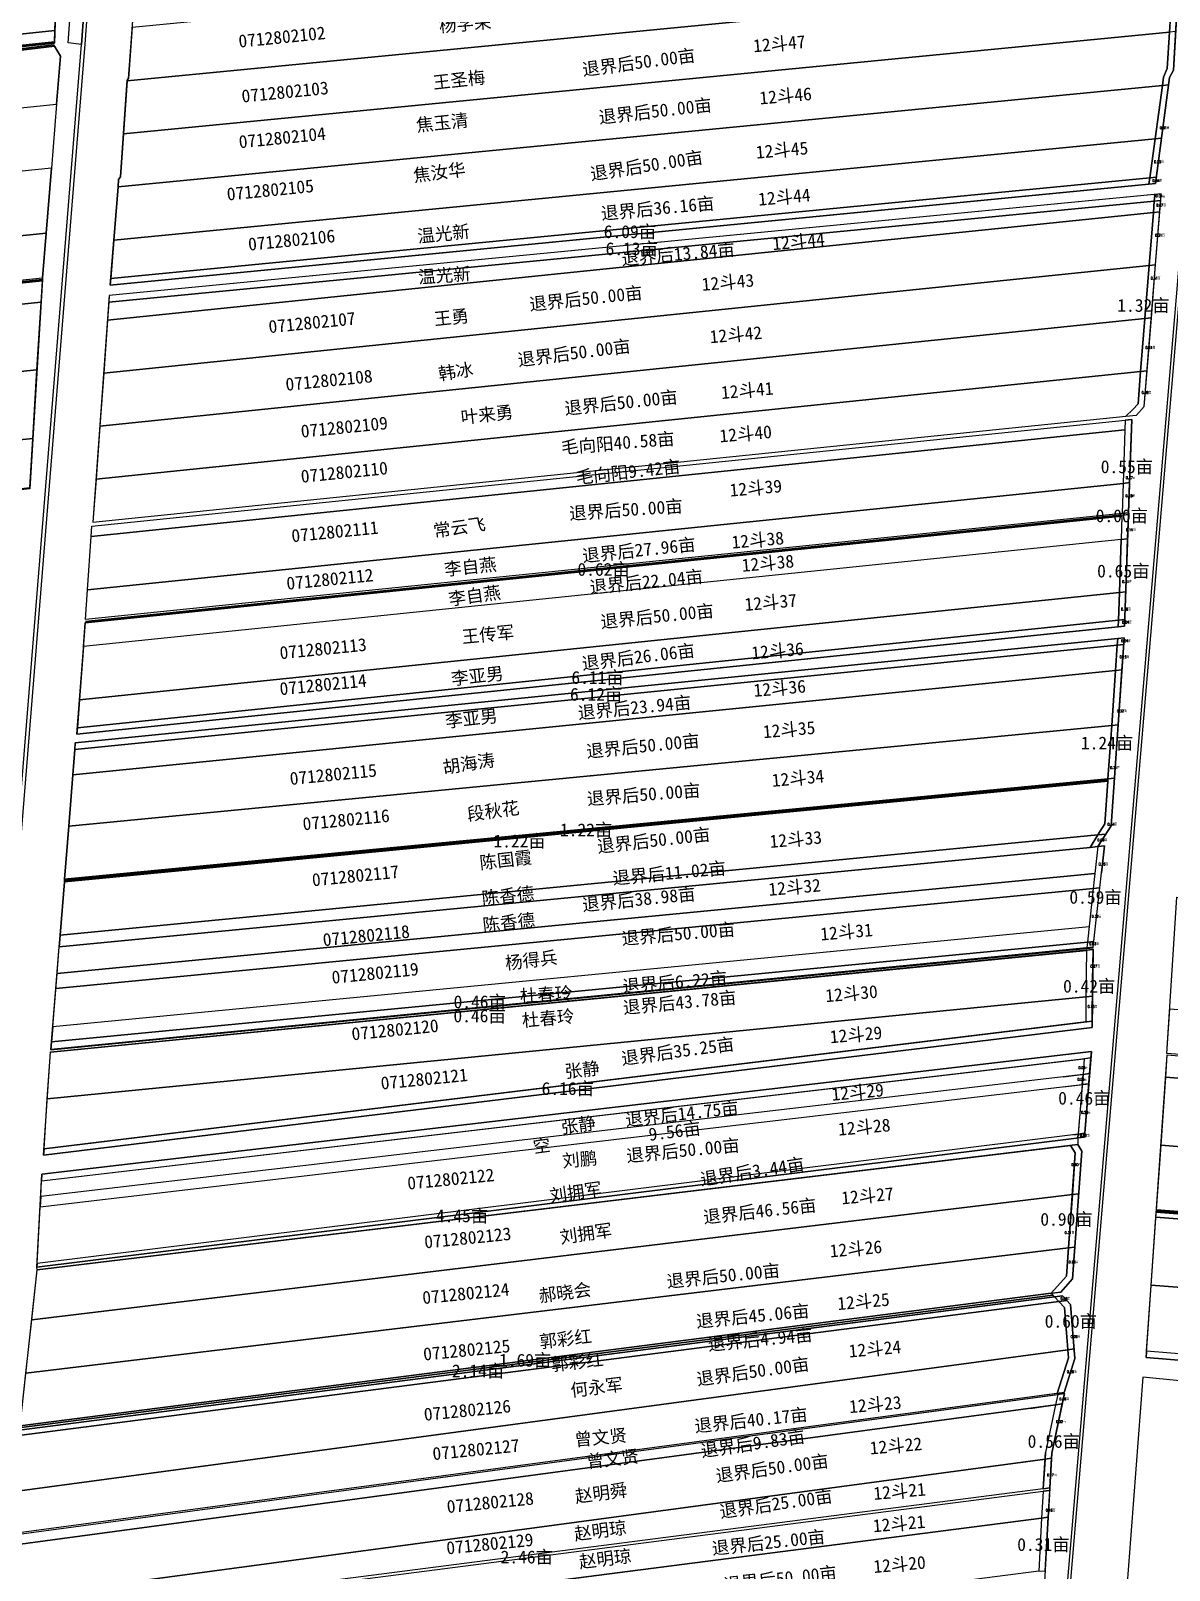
# Model space of a CAD drawing. Extents: x 545706 to 551028, y 4990560 to 4997178.
# Drawn here: x 547918 to 548804, y 4993747 to 4994945 of the extents above; entities that cross this region are included whole.
import ezdxf
from ezdxf.enums import TextEntityAlignment as Align

# ---------------------------------------------------------------- set-up
doc = ezdxf.new("R2010")
doc.units = 0
doc.header["$LTSCALE"] = 10
for name, color, linetype in [('2021新职工', 7, 'CONTINUOUS'), ('2022', 1, 'CONTINUOUS'), ('ZBTZ', 3, 'CONTINUOUS'), ('ZJ', 7, 'CONTINUOUS'), ('出水桩', 2, 'CONTINUOUS'), ('地块名称', 7, 'CONTINUOUS'), ('地物扣减', 7, 'CONTINUOUS'), ('地籍号', 7, 'CONTINUOUS'), ('权利人', 1, 'CONTINUOUS'), ('泵房', 7, 'CONTINUOUS'), ('测地框', 7, 'CONTINUOUS'), ('渠', 4, 'CONTINUOUS'), ('经营地', 5, 'CONTINUOUS'), ('经营地面积', 5, 'CONTINUOUS'), ('身份地框', 7, 'CONTINUOUS'), ('身份地面积', 7, 'CONTINUOUS')]:
    doc.layers.add(name, color=color, linetype=linetype)
doc.styles.add('HZ', font='rs.shx', dxfattribs={"width": 0.8, "bigfont": 'hztxt.shx'})
doc.styles.add('宋体', font='')
doc.styles.get('宋体').set_extended_font_data('SimSun')

msp = doc.modelspace()

# ---------------------------------------------------------------- linework, layer by layer
at = {"layer": '2021新职工', "color": 1, "linetype": 'Continuous', "flags": 128}
for points in [[(548788.1, 4994762.4), (547974.4, 4994678.6), (547971.4, 4994637.3), (548784.8, 4994721.1)], [(548755.8, 4994360.9), (547943.7, 4994282.6), (547940.4, 4994241.2), (548748.2, 4994319.1), (548753.5, 4994327.7)]]:
    msp.add_lwpolyline(points, close=True, dxfattribs=at)
at = {"layer": '2021新职工', "color": 1, "linetype": 'Continuous', "elevation": 280.1, "flags": 128}
msp.add_lwpolyline([(547913.8, 4993900), (547918.4, 4993941.6), (548728.3, 4994039.2), (548725.3, 4993997.7)], close=True, dxfattribs=at)
at = {"layer": '2022', "color": 4, "linetype": 'Continuous', "flags": 128}
msp.add_lwpolyline([(547919.1, 4994627.7), (547922.4, 4994681.3), (547290.8, 4994617.2), (547301, 4994564.9)], close=True, dxfattribs=at)
at = {"layer": 'ZBTZ', "linetype": 'Continuous', "flags": 128}
for points in [[(548743.6, 4994169.1), (547927.6, 4994069.7), (547927.9, 4994074.8), (548743.7, 4994174.2), (548743.6, 4994169.1)], [(547925.9, 4994049.8), (548742.7, 4994145.5), (548743.1, 4994150.6), (547926.2, 4994054.9), (547925.9, 4994049.8)]]:
    msp.add_lwpolyline(points, dxfattribs=at)
at = {"layer": '出水桩', "color": 2, "linetype": 'Continuous', "flags": 128}
for points in [[(547936, 4994935.5), (547936, 4994936.5), (547240.6, 4994863.2), (547240.8, 4994862.2)], [(547936, 4994933.3), (547935.4, 4994934.2), (547243.3, 4994851.2), (547243.5, 4994850.2)], [(547272.4, 4994685.7), (547277.5, 4994686.2), (547926.8, 4994752.7), (547926.7, 4994751.4), (547272.4, 4994685)], [(547926.6, 4994750.4), (547926.7, 4994751.4), (547272.4, 4994685), (547272.5, 4994684), (547277.5, 4994684.6)], [(548766.9, 4994567.9), (547960.1, 4994484.6), (547960, 4994484.2), (548766.9, 4994567.3)], [(548755.9, 4994361.9), (547943.8, 4994283.6), (547943.7, 4994282.6), (548755.8, 4994360.9)], [(548756, 4994362.9), (547943.8, 4994284.6), (547943.8, 4994283.6), (548755.9, 4994361.9)], [(547922.4, 4993982.6), (548732.6, 4994083.3), (548732.5, 4994078), (547922.6, 4993980.5)], [(548710.8, 4993810.7), (548705.7, 4993810.1), (547896.8, 4993705.8), (547896.6, 4993703.7), (548705.6, 4993808.1), (548710.7, 4993808.7)]]:
    msp.add_lwpolyline(points, close=True, dxfattribs=at)
msp.add_lwpolyline([(547960.2, 4994485.5), (548767, 4994568.6)], dxfattribs=at)
for points, elevation in [([(548744.4, 4994230.2), (548744.4, 4994229.7), (547932.8, 4994150.1), (547932.8, 4994150.3)], 280.2), ([(548744.5, 4994231.1), (548744.6, 4994231.7), (547933.2, 4994152.1), (547933.2, 4994151.9)], 280.2), ([(549421.3, 4993977.7), (549421.7, 4993976.6), (548793.6, 4994025.3), (548793.7, 4994026.3)], 280.5), ([(549421.3, 4993977.7), (548793.7, 4994026.3), (548793.8, 4994027.3), (549423, 4993978.5), (549422.9, 4993978.3), (549421.3, 4993977.7)], 280.5), ([(548713.1, 4993960.9), (548713.1, 4993960.9), (547908.2, 4993857.6), (547909.4, 4993859), (548711.9, 4993962.3)], 280.1), ([(548713.1, 4993960.9), (548714.3, 4993959.5), (547908.5, 4993855.6), (547908.2, 4993857.6)], 280.1)]:
    msp.add_lwpolyline(points, close=True, dxfattribs=dict(at, elevation=elevation))
at = {"layer": '地物扣减', "color": 3, "linetype": 'Continuous', "flags": 128}
for points in [[(548804, 4994908.7), (548807.1, 4994914.6), (548815.6, 4995067), (548816.1, 4995068), (548824, 4995148), (548818.8, 4995147.5), (548811.2, 4995069.5), (548810.7, 4995068.4), (548808.5, 4995026.5), (548806.4, 4994985.3), (548802.2, 4994915.8), (548799.3, 4994909), (548787.9, 4994825.7), (548793, 4994826.2)], [(548808.8, 4994944.6), (548803.9, 4994944.1), (548802.2, 4994915.8), (548799.3, 4994909), (548798.4, 4994902.6), (548803.3, 4994903.1), (548804, 4994908.7), (548807.1, 4994914.6)], [(548803.3, 4994903.1), (548798.4, 4994902.6), (548792.7, 4994861), (548797.7, 4994861.5)], [(548797.7, 4994861.5), (548792.7, 4994861), (548788.6, 4994830.8), (548793.7, 4994831.3)], [(548788.6, 4994830.8), (547979.8, 4994752.2), (547979.4, 4994747.1), (548787.9, 4994825.7)], [(548793.7, 4994831.3), (548788.6, 4994830.8), (548787.9, 4994825.7), (548793, 4994826.2)], [(548792.4, 4994817), (548792.1, 4994817.6), (547978.7, 4994739), (547978.4, 4994733.9), (548792.1, 4994812.5)], [(548797.5, 4994818.1), (548792.1, 4994817.6), (548792.4, 4994817), (548792.1, 4994812.5), (548791.4, 4994803.7), (548788.1, 4994762.4), (548784.8, 4994721.1), (548781.4, 4994679.8), (548779.4, 4994654.7), (548775.4, 4994650.2), (548769.9, 4994645.1), (548778.1, 4994645.9), (548784.3, 4994652.6)], [(548797.1, 4994813), (548792.1, 4994812.5), (548791.4, 4994803.7), (548796.4, 4994804.3)], [(548797.5, 4994818.1), (548792.1, 4994817.6), (548792.4, 4994817), (548792.1, 4994812.5), (548797.1, 4994813)], [(548796.4, 4994804.3), (548791.4, 4994803.7), (548788.1, 4994762.4), (548793.1, 4994763)], [(548793.1, 4994763), (548788.1, 4994762.4), (548784.8, 4994721.1), (548789.8, 4994721.6)], [(548789.8, 4994721.6), (548784.8, 4994721.1), (548781.4, 4994679.8), (548786.5, 4994680.3)], [(548786.5, 4994680.3), (548781.4, 4994679.8), (548779.4, 4994654.7), (548775.4, 4994650.2), (548769.9, 4994645.1), (548778.1, 4994645.9), (548784.3, 4994652.6)], [(548774.5, 4994642.5), (548769.5, 4994642), (548769.2, 4994634.4), (548767.8, 4994592.8), (548767, 4994569.6), (548767, 4994569.4), (548772, 4994569.9)], [(548774.5, 4994642.5), (548769.5, 4994642), (548769.2, 4994634.4), (548767.8, 4994592.8), (548772.8, 4994593.4)], [(548772.8, 4994593.4), (548767.8, 4994592.8), (548767, 4994569.6), (548767, 4994569.4), (548772, 4994569.9)], [(548772, 4994568.5), (548766.9, 4994567.9), (548766.9, 4994567.6), (548766.3, 4994549.2), (548764.9, 4994507.8), (548764.1, 4994486.2), (548763.9, 4994481.2), (548769, 4994481.7)], [(548772, 4994568.5), (548766.9, 4994567.9), (548766.9, 4994567.3), (548766.3, 4994549.2), (548771.3, 4994549.7)], [(548771.3, 4994549.7), (548766.3, 4994549.2), (548764.9, 4994507.8), (548769.9, 4994508.3)], [(548769.9, 4994508.3), (548764.9, 4994507.8), (548764.1, 4994486.2), (548769.1, 4994486.8)], [(548769.1, 4994486.8), (548764.1, 4994486.2), (548763.9, 4994481.2), (548769, 4994481.7)], [(548764.1, 4994486.2), (547953.9, 4994402.6), (547953.5, 4994397.5), (548763.9, 4994481.2)], [(548763.6, 4994472), (547952.2, 4994390.8), (547951.8, 4994385.7), (548763.2, 4994466.9)], [(548768.6, 4994472.5), (548763.6, 4994472), (548763.2, 4994466.9), (548761.9, 4994447.1), (548758.9, 4994404.3), (548756, 4994362.9), (548755.9, 4994361.9), (548755.8, 4994360.9), (548753.5, 4994327.7), (548748.2, 4994319.1), (548742.1, 4994309.4), (548748.2, 4994310), (548758.4, 4994326.1)], [(548768.3, 4994467.4), (548763.2, 4994466.9), (548761.9, 4994447.1), (548766.9, 4994447.6)], [(548768.6, 4994472.5), (548763.6, 4994472), (548763.2, 4994466.9), (548768.3, 4994467.4)], [(548766.9, 4994447.6), (548761.9, 4994447.1), (548758.9, 4994404.3), (548763.9, 4994404.8)], [(548763.9, 4994404.8), (548758.9, 4994404.3), (548756, 4994362.9), (548761, 4994363.4)], [(548761, 4994363.4), (548756, 4994362.9), (548755.9, 4994361.9), (548755.8, 4994360.9), (548753.5, 4994327.7), (548748.2, 4994319.1), (548754.4, 4994319.7), (548758.4, 4994326.1)], [(548754.4, 4994319.7), (548748.2, 4994319.1), (548742.1, 4994309.4), (548748.2, 4994310)], [(548751, 4994289.6), (548753.3, 4994310.5), (548748.2, 4994310), (548744.6, 4994277.5), (548740, 4994235.7), (548739.5, 4994231.2), (548744.6, 4994231.7), (548746.4, 4994248.1)], [(548753.3, 4994310.5), (548748.2, 4994310), (548744.6, 4994277.5), (548749.7, 4994277.9), (548751, 4994289.6)], [(548749.7, 4994277.9), (548744.6, 4994277.5), (548740, 4994235.7), (548745.1, 4994236.2), (548746.4, 4994248.1)], [(548745.1, 4994236.2), (548740, 4994235.7), (548739.5, 4994231.2), (548744.6, 4994231.7)], [(548744.1, 4994205.5), (548744.4, 4994229.7), (548739.4, 4994229.2), (548738.9, 4994193), (548738.7, 4994173.6), (548743.7, 4994174.2)], [(548744.4, 4994229.7), (548739.4, 4994229.2), (548738.9, 4994193), (548743.9, 4994193.5), (548744.1, 4994205.5)], [(548743.9, 4994193.5), (548738.9, 4994193), (548738.7, 4994173.6), (548743.7, 4994174.2)], [(548743.7, 4994174.2), (548738.7, 4994173.6), (547927.9, 4994074.8), (547927.6, 4994069.7), (548743.6, 4994169.1)], [(548742.7, 4994145.5), (548737.6, 4994144.9), (548736.6, 4994132.7), (548732.9, 4994087), (548732.6, 4994083.3), (548737.7, 4994083.9)], [(548742.7, 4994145.5), (548737.6, 4994144.9), (548736.6, 4994132.7), (548741.7, 4994133.3)], [(548741.7, 4994133.3), (548736.6, 4994132.7), (548736, 4994124.8), (548741, 4994125.4)], [(548741, 4994125.4), (548736, 4994124.8), (548732.9, 4994086.1), (548737.9, 4994086.8)], [(548737.9, 4994086.8), (548732.9, 4994086.1), (548732.6, 4994083.3), (548737.7, 4994083.9)], [(548735.7, 4994073), (548732.5, 4994078), (548726.9, 4994077.4), (548730.6, 4994071.7), (548728.3, 4994039.2), (548725.3, 4993997.7), (548723.7, 4993975.7), (548711.9, 4993962.3), (548719.4, 4993963.2), (548728.5, 4993973.6)], [(548735.7, 4994073), (548732.5, 4994078), (548726.9, 4994077.4), (548730.6, 4994071.7), (548728.3, 4994039.2), (548733.3, 4994039.8)], [(548733.3, 4994039.8), (548728.3, 4994039.2), (548725.3, 4993997.7), (548730.3, 4993998.3)], [(548730.3, 4993998.3), (548725.3, 4993997.7), (548723.7, 4993975.7), (548711.9, 4993962.3), (548719.4, 4993963.2), (548728.5, 4993973.6)], [(549427.9, 4993961.4), (549422.4, 4993974.8), (549422.3, 4993972.7), (549418, 4993920), (549413.6, 4993865.9), (548786.1, 4993917.2), (548785.7, 4993912.2), (549418.2, 4993860.5), (549423.4, 4993866.3)], [(548726.9, 4993953.5), (548720.5, 4993960.3), (548714.3, 4993959.5), (548717.8, 4993955.9), (548722.1, 4993951.3), (548724.7, 4993918.2), (548725.2, 4993911.9), (548716.4, 4993884.3), (548721.9, 4993885.1), (548730.2, 4993911.4)], [(548720.5, 4993960.3), (548714.3, 4993959.5), (548717.8, 4993955.9), (548723.9, 4993956.7)], [(548726.9, 4993953.5), (548723.9, 4993956.7), (548717.8, 4993955.9), (548722.1, 4993951.3), (548724.7, 4993918.2), (548729.6, 4993918.9)], [(548730.2, 4993911.4), (548729.6, 4993918.9), (548724.7, 4993918.2), (548725.2, 4993911.9), (548716.4, 4993884.3), (548721.9, 4993885.1)], [(549425.9, 4993919.4), (549418, 4993920), (549413.6, 4993865.9), (548786.1, 4993917.2), (548785.7, 4993912.2), (549418.2, 4993860.5), (549423.4, 4993866.3)], [(548722.2, 4993884.3), (548716.9, 4993883.6), (548715.2, 4993875.4), (548707.4, 4993838.4), (548707.1, 4993833.1), (548705.7, 4993810.1), (548710.8, 4993810.7), (548712.3, 4993837.7)], [(548720.4, 4993876.1), (548715.2, 4993875.4), (548707.4, 4993838.4), (548707.1, 4993833.1), (548712.1, 4993833.8), (548712.3, 4993837.7)], [(548722.2, 4993884.3), (548716.9, 4993883.6), (548715.2, 4993875.4), (548720.4, 4993876.1)], [(548712.1, 4993833.8), (548707.1, 4993833.1), (548705.7, 4993810.1), (548710.8, 4993810.7)], [(548710.7, 4993808.7), (548705.6, 4993808.1), (548704.4, 4993787.3), (548709.5, 4993788)], [(548709.5, 4993788), (548704.4, 4993787.3), (548702.1, 4993745.9), (548707.1, 4993746.2)]]:
    msp.add_lwpolyline(points, close=True, dxfattribs=at)
for points in [[(548766.9, 4994567.6), (548766.9, 4994567.9)], [(548721.5, 4994130.9), (548741.7, 4994133.3)], [(548721.5, 4994123.1), (548741, 4994125.4)], [(548729.4, 4994085.7), (548737.9, 4994086.8)]]:
    msp.add_lwpolyline(points, dxfattribs=at)
for points, elevation in [([(548695.4, 4993872.7), (548720.4, 4993876.1)], 280.6), ([(548689.9, 4993830.8), (548712.1, 4993833.8)], 280.6), ([(548704.4, 4993787.3), (548709.5, 4993788)], 280.3)]:
    msp.add_lwpolyline(points, dxfattribs=dict(at, elevation=elevation))
at = {"layer": '泵房', "color": 4, "linetype": 'Continuous', "flags": 128}
msp.add_lwpolyline([(547946.7, 4994935.9), (547953.9, 4995035.9), (547964.3, 4995034.4), (547957.1, 4994934.5)], close=True, dxfattribs=at)
at = {"layer": '测地框', "color": 7, "linetype": 'Continuous', "flags": 128}
for points, elevation in [([(548006.4, 4995068.7), (548824, 4995148), (548816.1, 4995068), (548815.6, 4995067), (548811.1, 4994986.3), (548807.1, 4994914.6), (548804, 4994908.7), (548793, 4994826.2), (547979.4, 4994747.1), (547985.5, 4994823.6), (547985.9, 4994829.4), (547987.3, 4994831.4), (547992.7, 4994906.6), (547993.7, 4994907.9), (547999.4, 4994984.8), (547999.5, 4994986.2)], 279.7), ([(548801.9, 4994149), (548809.7, 4994270.7), (549436.3, 4994223), (549442.3, 4994213.4), (549436.3, 4994100.4)], 280.8), ([(548785.7, 4993912.2), (548802.2, 4994147.9), (549438.5, 4994095.3), (549422.9, 4993978.3), (549421.3, 4993977.7), (549427.9, 4993961.4), (549423.4, 4993866.3), (549418.2, 4993860.5)], 280.5)]:
    msp.add_lwpolyline(points, close=True, dxfattribs=dict(at, elevation=elevation))
at = {"layer": '测地框', "linetype": 'Continuous', "flags": 128}
for points, elevation in [([(547240.8, 4994862.2), (547223.6, 4994944.6), (547938.7, 4995015.7), (547936, 4994935.5)], 279.2), ([(547304.3, 4994522.2), (547272.4, 4994685), (547926.7, 4994751.4), (547916.8, 4994588.6)], 279.3), ([(547953.5, 4994397.5), (547960.1, 4994484.6), (548772, 4994568.5), (548769, 4994481.7)], 280.1), ([(547927.6, 4994069.7), (547932.8, 4994150.3), (548744.4, 4994230.2), (548743.6, 4994169.1)], 280.2), ([(547922.4, 4993982.6), (547926.2, 4994054.9), (548743.1, 4994150.6), (548737.7, 4994083.9), (548731.5, 4994083.1)], 280.3), ([(547909.4, 4993859), (547922.6, 4993980.5), (548732.5, 4994078), (548735.7, 4994073), (548728.5, 4993973.6), (548719.4, 4993963.2)], 280.1), ([(547902.7, 4993774.9), (547908.5, 4993855.6), (548720.5, 4993960.3), (548726.9, 4993953.5), (548730.2, 4993911.4), (548721.9, 4993885.1)], 280.6), ([(548766.9, 4993682.1), (548770.4, 4993677.2), (548854.9, 4993676), (548952.8, 4993659.8), (548990.2, 4993669.4), (549015.4, 4993682.4), (549024.3, 4993873), (548783.2, 4993897)], 280.6), ([(547889.1, 4993614.5), (547902.5, 4993774), (548722.2, 4993884.3), (548712.3, 4993837.7), (548705.8, 4993724.2)], 280.3)]:
    msp.add_lwpolyline(points, close=True, dxfattribs=dict(at, elevation=elevation))
at = {"layer": '测地框', "color": 7, "linetype": 'Continuous', "flags": 128}
for points in [[(547243.3, 4994851.2), (547935.4, 4994934.2), (547936, 4994933.3), (547940.8, 4994925.4), (547937.7, 4994887.9), (547933.7, 4994838.2), (547929.6, 4994787.7), (547926.8, 4994752.7), (547926.7, 4994751.4), (547272.4, 4994685), (547272.4, 4994685.7), (547243.5, 4994850.2)], [(547965.2, 4994559.5), (548769.5, 4994642), (548774.5, 4994642.5), (548772, 4994569.9), (548767, 4994569.4), (547960.1, 4994486.7), (547961.7, 4994509.8), (547964.6, 4994551.5)], [(547952.2, 4994390.8), (548763.6, 4994472), (548768.6, 4994472.5), (548758.4, 4994326.1), (548748.2, 4994310), (548742.1, 4994309.4), (547939.8, 4994232), (547940.5, 4994241.2), (547943.7, 4994282.6), (547943.8, 4994283.6), (547943.8, 4994284.6), (547947.1, 4994326), (547950.2, 4994365.9), (547951.8, 4994385.7)]]:
    msp.add_lwpolyline(points, close=True, dxfattribs=at)
at = {"layer": '测地框', "linetype": 'Continuous', "flags": 128}
for points, elevation in [([(547966, 4994562.6), (548769.9, 4994645.1), (548778.1, 4994645.9), (548784.3, 4994652.6), (548797.5, 4994818.1), (547978.7, 4994739), (547966, 4994562.6)], 279.8), ([(548745.9, 4994289.1), (547938.1, 4994211.2), (547939.8, 4994232), (548753.3, 4994310.5), (548751, 4994289.6)], 280.2), ([(548741.3, 4994247.6), (547934.7, 4994169.8), (547938.1, 4994211.2), (548745.9, 4994289.1)], 280.2), ([(548741.3, 4994247.6), (547934.7, 4994169.8), (547933.2, 4994152.1), (548744.6, 4994231.7), (548746.4, 4994248.1)], 280.2)]:
    msp.add_lwpolyline(points, dxfattribs=dict(at, elevation=elevation))
at = {"layer": '渠', "color": 4, "linetype": 'Continuous', "flags": 128}
for points, elevation in [([(548620, 4992501.1), (548938.1, 4996258.3)], 281.2), ([(548622.3, 4992500.9), (548940.4, 4996258.1)], 281.2), ([(547753.4, 4992415.2), (547957.1, 4994934.5), (547964.3, 4995034.4), (548028.5, 4995859.5)], 280.6), ([(547756.2, 4992415.5), (547959.9, 4994934.8), (547967.1, 4995034.7), (548031.3, 4995859.7)], 280.8)]:
    msp.add_lwpolyline(points, dxfattribs=dict(at, elevation=elevation))
at = {"layer": '经营地', "color": 5, "linetype": 'Continuous', "flags": 128}
for points in [[(548736.6, 4994132.7), (547925.3, 4994037.6), (547924.9, 4994029.7), (548736, 4994124.8)], [(549024.3, 4993873), (548783.2, 4993897), (548766.9, 4993682.1), (548770.4, 4993677.2), (548854.9, 4993676), (548952.8, 4993659.8), (548990.2, 4993669.4), (549015.4, 4993682.4)]]:
    msp.add_lwpolyline(points, close=True, dxfattribs=at)
at = {"layer": '身份地框', "color": 1, "linetype": 'Continuous'}
for p, q in [((548723.7, 4993975.7, 280.1), (548730.6, 4994071.7, 280.1)), ((548730.6, 4994071.7, 280.1), (548726.9, 4994077.4, 280.1)), ((548711.9, 4993962.3, 280.1), (548723.7, 4993975.7, 280.1)), ((548722.1, 4993951.3, 280.6), (548714.3, 4993959.5, 280.6)), ((548725.2, 4993911.9, 280.6), (548722.1, 4993951.3, 280.6)), ((548716.4, 4993884.3, 280.6), (548725.2, 4993911.9, 280.6)), ((548705.7, 4993810.1, 280.6), (548707.4, 4993838.4, 280.3))]:
    msp.add_line(p, q, dxfattribs=at)
at = {"layer": '身份地框', "color": 1, "linetype": 'Continuous', "flags": 128}
for points in [[(548808.5, 4995026.5), (547996.6, 4994947.6), (547993.7, 4994907.9), (547992.7, 4994906.6), (547992.7, 4994906.2), (548806.4, 4994985.3), (548806.6, 4994987.2)], [(547936.3, 4994945.4), (547937.9, 4994991.1), (547233.6, 4994921.2), (547243.8, 4994872.4)], [(548803.9, 4994944.1), (548806.4, 4994985.3), (547992.7, 4994906.2), (547989.7, 4994864.9)], [(547936.3, 4994945.4), (547243.8, 4994872.4), (547245.6, 4994863.7), (547936, 4994936.5)], [(548803.9, 4994944.1), (547989.7, 4994864.9), (547987.3, 4994831.4), (547985.9, 4994829.4), (547985.5, 4994823.6), (548798.4, 4994902.6), (548799.3, 4994909), (548802.2, 4994915.8)], [(547937.7, 4994887.9), (547940.8, 4994925.4), (547936, 4994933.3), (547248.5, 4994850.8), (547254.3, 4994817.9)], [(548798.4, 4994902.6), (547985.5, 4994823.6), (547982.2, 4994782.2), (548792.7, 4994861)], [(547254.3, 4994817.9), (547937.7, 4994887.9), (547933.7, 4994838.2), (547262.8, 4994769.6)], [(548792.7, 4994861), (547982.2, 4994782.2), (547979.8, 4994752.2), (548788.6, 4994830.8)], [(547929.6, 4994787.7), (547933.7, 4994838.2), (547262.8, 4994769.6), (547271.5, 4994720.3)], [(548792.1, 4994812.5), (547978.4, 4994733.9), (547977.4, 4994719.9), (548791.4, 4994803.7)], [(548791.4, 4994803.7), (547977.4, 4994719.9), (547974.4, 4994678.6), (548788.1, 4994762.4)], [(547926.8, 4994752.7), (547929.6, 4994787.7), (547271.5, 4994720.3), (547277.5, 4994686.2)], [(547925.6, 4994733.9), (547926.6, 4994750.4), (547277.5, 4994684.6), (547280.7, 4994668.4)], [(547922.4, 4994681.3), (547925.6, 4994733.9), (547280.7, 4994668.4), (547290.8, 4994617.2)], [(548784.8, 4994721.1), (547971.4, 4994637.3), (547968.4, 4994596), (548781.4, 4994679.8)], [(548781.4, 4994679.8), (547968.4, 4994596), (547966, 4994562.6), (548769.9, 4994645.1), (548775.4, 4994650.2), (548779.4, 4994654.7)], [(547964.6, 4994551.5), (548769.2, 4994634.4), (548767.8, 4994592.8), (547961.7, 4994509.8)], [(547965.2, 4994559.5), (548769.5, 4994642), (548769.2, 4994634.4), (547964.6, 4994551.5), (547964.6, 4994551.5)], [(547916.8, 4994589.6), (547919.1, 4994627.7), (547301, 4994564.9), (547309.1, 4994523.7)], [(547961.7, 4994509.8), (548767.8, 4994592.8), (548767, 4994569.6), (548767, 4994569.4), (547960.1, 4994486.7)], [(547958.6, 4994465.7), (547960, 4994484.2), (548766.9, 4994567.3), (548766.3, 4994549.2)], [(548766.3, 4994549.2), (547958.6, 4994465.7), (547955.5, 4994424.2), (548764.9, 4994507.8)], [(548764.9, 4994507.8), (547955.5, 4994424.2), (547953.9, 4994402.6), (548764.1, 4994486.2)], [(548763.2, 4994466.9), (547951.8, 4994385.7), (547950.2, 4994365.9), (548761.9, 4994447.1)], [(548761.9, 4994447.1), (547950.2, 4994365.9), (547947.1, 4994326), (548758.9, 4994404.3)], [(548758.9, 4994404.3), (547947.1, 4994326), (547943.8, 4994284.6), (548756, 4994362.9)], [(548748.2, 4994319.1), (547940.5, 4994241.2), (547939.8, 4994232), (548742.1, 4994309.4)], [(548732.9, 4994086.1), (547922.5, 4993985.4), (547922.4, 4993982.6), (548731.5, 4994083.1), (548732.6, 4994083.3)]]:
    msp.add_lwpolyline(points, close=True, dxfattribs=at)
for points, elevation in [([(547937.1, 4994199.6), (547939.8, 4994232), (548748.2, 4994310), (548744.6, 4994277.5)], 280.2), ([(547933.7, 4994158), (547937.1, 4994199.6), (548744.6, 4994277.5), (548740, 4994235.7)], 280.2), ([(547933.2, 4994152.1), (547933.7, 4994158), (548740, 4994235.7), (548739.5, 4994231.2)], 280.2), ([(547930.4, 4994113.7), (547932.8, 4994150.1), (548739.4, 4994229.2), (548738.9, 4994193)], 280.2), ([(547927.9, 4994074.8), (547930.4, 4994113.7), (548738.9, 4994193), (548738.7, 4994173.6)], 280.2), ([(548804.1, 4994183.8), (549435.5, 4994135.7), (549432.6, 4994100.7), (548801.9, 4994149)], 280.5), ([(547925.3, 4994037.6), (547925.9, 4994049.8), (548737.6, 4994144.9), (548736.6, 4994132.7)], 280.3), ([(548802.2, 4994147.9), (549432.2, 4994095.8), (549430.8, 4994078.3), (548801, 4994130.4)], 280.5), ([(548801, 4994130.4), (549430.8, 4994078.3), (549426.6, 4994025.7), (548797.3, 4994077.7)], 280.5), ([(547924.9, 4994029.7), (548736, 4994124.8), (548732.9, 4994086.1), (547922.5, 4993985.4)], 280.3), ([(547918.4, 4993941.6), (547922.6, 4993980.5), (548726.9, 4994077.4), (548730.6, 4994071.7), (548728.3, 4994039.2)], 280.1), ([(548797.3, 4994077.7), (549426.6, 4994025.7), (549422.7, 4993978.5), (548793.8, 4994027.3)], 280.5), ([(548793.3, 4994021.4), (549422.3, 4993972.7), (549418, 4993920), (548789.7, 4993968.7)], 280.5), ([(548793.6, 4994025.3), (549421.7, 4993976.6), (549422.4, 4993974.8), (549422.3, 4993972.7), (548793.3, 4994021.4)], 280.5), ([(547909.4, 4993859), (547913.8, 4993900), (548725.3, 4993997.7), (548723.7, 4993975.7), (548711.9, 4993962.3)], 280.1), ([(547908.2, 4993851.5), (547908.5, 4993855.6), (548714.3, 4993959.5), (548717.8, 4993955.9)], 280.6), ([(548789.7, 4993968.7), (549418, 4993920), (549413.6, 4993865.9), (548786.1, 4993917.2)], 280.5), ([(547905.1, 4993808), (547908.2, 4993851.5), (548717.8, 4993955.9), (548722.1, 4993951.3), (548724.7, 4993918.2)], 280.6), ([(547902.7, 4993774.9), (547905.1, 4993808), (548724.7, 4993918.2), (548725.2, 4993911.9), (548716.4, 4993884.3)], 280.6), ([(547901.8, 4993765.9), (547902.5, 4993774), (548716.9, 4993883.6), (548715.2, 4993875.4)], 280.6), ([(547898.3, 4993724.3), (547901.8, 4993765.9), (548715.2, 4993875.4), (548707.4, 4993838.4), (548707.1, 4993833.1)], 280.6), ([(547896.8, 4993705.8), (547898.3, 4993724.3), (548707.1, 4993833.1), (548705.7, 4993810.1)], 280.6), ([(547894.8, 4993682.9), (547896.6, 4993703.7), (548705.6, 4993808.1), (548704.4, 4993787.3)], 280.3), ([(547891.3, 4993641.3), (547894.8, 4993682.9), (548704.4, 4993787.3), (548702.1, 4993745.9)], 280.3)]:
    msp.add_lwpolyline(points, close=True, dxfattribs=dict(at, elevation=elevation))

# ---------------------------------------------------------------- texts
at = {"layer": '2021新职工', "color": 1, "linetype": 'Continuous', "style": '宋体'}
for s, rotation, p in [('退界后50.00亩', 7.2984, (548340.4, 4994694.6, 0.3)), ('韩冰', 8.6857, (548248.3, 4994680.1, -280.9)), ('退界后50.00亩', 6.335, (548402.4, 4994315.1, 0.3)), ('陈国霞', 6.4719, (548287.2, 4994299.9, -280.9)), ('退界后50.00亩', 5.851, (548456.6, 4993976.1, 280.4)), ('郝晓会', 7.5466, (548333.3, 4993963.1, -0.7))]:
    msp.add_text(s, height=10, rotation=rotation, dxfattribs=at).set_placement(p, align=Align.MIDDLE)
at = {"layer": 'ZJ', "color": 3, "linetype": 'Continuous', "style": '宋体'}
for s, p in [('6.09亩', (548384, 4994789)), ('6.13亩', (548385.4, 4994775.7)), ('1.32亩', (548783.7, 4994731.6)), ('0.55亩', (548770.8, 4994606)), ('0.00亩', (548766.9, 4994567.8)), ('0.65亩', (548768, 4994524.8)), ('6.11亩', (548358.8, 4994441.9)), ('6.12亩', (548357.7, 4994428.8)), ('1.24亩', (548755.4, 4994390.9)), ('0.59亩', (548746.4, 4994270.8)), ('0.42亩', (548741.5, 4994201.6)), ('6.16亩', (548335.6, 4994121.9)), ('0.46亩', (548737.7, 4994114.4)), ('0.90亩', (548723.8, 4994020.1)), ('0.60亩', (548727.2, 4993940.7)), ('0.56亩', (548713.9, 4993847.2)), ('0.31亩', (548705.8, 4993766.9))]:
    msp.add_text(s, height=10, dxfattribs=at).set_placement(p, align=Align.MIDDLE)
at = {"layer": 'ZJ', "color": 2, "linetype": 'Continuous', "style": '宋体'}
for s, p in [('0.62亩', (548363.5, 4994526.1)), ('1.22亩', (548298.1, 4994314.6)), ('1.22亩', (548349.9, 4994323.3)), ('0.46亩', (548267.1, 4994189.4)), ('0.46亩', (548267, 4994178.5)), ('4.45亩', (548253.3, 4994022.8)), ('1.69亩', (548302.5, 4993910.4)), ('2.14亩', (548265.8, 4993902.1)), ('2.46亩', (548303.7, 4993757.2))]:
    msp.add_text(s, height=10, dxfattribs=at).set_placement(p, align=Align.MIDDLE)
at = {"layer": '地块名称', "color": 7, "linetype": 'Continuous', "style": '宋体'}
for s, p in [('  12斗47', (548493.4, 4994934.7)), ('  12斗46', (548498.3, 4994894.1)), ('  12斗45', (548495.5, 4994851.9)), ('  12斗44', (548497.3, 4994815.3)), ('  12斗44', (548508.4, 4994780.7)), ('  12斗43', (548453.4, 4994749)), ('  12斗42', (548459.6, 4994708.2)), ('  12斗41', (548468.4, 4994664.8)), ('  12斗39', (548475.1, 4994588.8)), ('  12斗38', (548476.6, 4994548.3)), ('  12斗38', (548484.5, 4994530.3)), ('  12斗37', (548486.7, 4994499.8)), ('  12斗36', (548492, 4994462.1)), ('  12斗36', (548493.7, 4994432.9)), ('  12斗35', (548501, 4994400.7)), ('  12斗34', (548507.9, 4994362.9)), ('  12斗33', (548506.2, 4994315.3)), ('  12斗32', (548505.3, 4994278)), ('  12斗31', (548545.7, 4994243.2)), ('  12斗30', (548549.6, 4994195.2)), ('  12斗29', (548553.1, 4994163.2)), ('  12斗29', (548554.4, 4994118.5)), ('  12斗28', (548559.5, 4994091.3)), ('  12斗27', (548562, 4994037.8)), ('  12斗26', (548553, 4993996.5)), ('  12斗25', (548558.9, 4993955.5)), ('  12斗24', (548567.8, 4993918.6)), ('  12斗23', (548568.1, 4993875.3)), ('  12斗22', (548584.2, 4993843.1)), ('  12斗21', (548587, 4993807.7)), ('  12斗21', (548586.6, 4993782.5)), ('  12斗20', (548587, 4993750.8))]:
    msp.add_text(s, height=10, rotation=4.9542, dxfattribs=at).set_placement(p, align=Align.MIDDLE)
at = {"layer": '地物扣减', "color": 3, "linetype": 'Continuous', "style": 'HZ', "width": 0.8}
for s, p in [('0.31亩', (548796.4, 4994868.6)), ('0.23亩', (548791.9, 4994842.2)), ('0.04亩', (548790.7, 4994827.5)), ('0.04亩', (548793.2, 4994815.5)), ('0.07亩', (548793.7, 4994808.4)), ('0.31亩', (548792.7, 4994785)), ('0.31亩', (548789.3, 4994751.6)), ('0.31亩', (548785.3, 4994697.5)), ('0.28亩', (548782.2, 4994662.5)), ('0.37亩', (548769.9, 4994596.2)), ('0.18亩', (548769.7, 4994582.1)), ('0.14亩', (548770.1, 4994555.7)), ('0.31亩', (548767.1, 4994515.3)), ('0.16亩', (548766.2, 4994493.8)), ('0.04亩', (548767.1, 4994483.7)), ('0.04亩', (548766.3, 4994469.2)), ('0.15亩', (548765.1, 4994456.7)), ('0.32亩', (548763, 4994414.6)), ('0.31亩', (548757.7, 4994370.5)), ('0.34亩', (548755.7, 4994326.4)), ('0.08亩', (548747.8, 4994314.2)), ('0.25亩', (548748.8, 4994295.4)), ('0.32亩', (548743.4, 4994254.7)), ('0.03亩', (548741.5, 4994233.4)), ('0.27亩', (548742.3, 4994215.9)), ('0.15亩', (548740.2, 4994184.5)), ('0.09亩', (548733.1, 4994136.9)), ('0.06亩', (548732.3, 4994127.8)), ('0.29亩', (548735.2, 4994102.1)), ('0.02亩', (548734.2, 4994084.1)), ('0.30亩', (548727.6, 4994061.4)), ('0.31亩', (548722.3, 4994008.5)), ('0.29亩', (548725.5, 4993985.6)), ('0.04亩', (548719.1, 4993957.2)), ('0.29亩', (548727, 4993927.5)), ('0.26亩', (548724.1, 4993900.2)), ('0.06亩', (548718.2, 4993879)), ('0.32亩', (548715.6, 4993861.3)), ('0.17亩', (548708.6, 4993819.8)), ('0.16亩', (548707.6, 4993792.4))]:
    msp.add_text(s, height=2, dxfattribs=at).set_placement(p)
at = {"layer": '地籍号', "color": 1, "linetype": 'Continuous', "style": '宋体'}
for s, p in [('0712802102', (548113.1, 4994940.3)), ('0712802103', (548115.5, 4994897.5)), ('0712802104', (548113.3, 4994861.9)), ('0712802105', (548104, 4994821.2)), ('0712802106', (548120.6, 4994782.2)), ('0712802107', (548136.5, 4994718)), ('0712802108', (548149.7, 4994673.1)), ('0712802109', (548161.6, 4994636.6)), ('0712802110', (548161.6, 4994601.5)), ('0712802111', (548154.3, 4994555.2)), ('0712802112', (548150.4, 4994518.2)), ('0712802113', (548145.1, 4994464.1)), ('0712802114', (548145.1, 4994436.1)), ('0712802115', (548153, 4994366.2)), ('0712802116', (548163, 4994330.9)), ('0712802117', (548170.3, 4994287.3)), ('0712802118', (548178.7, 4994240.7, 280.2)), ('0712802119', (548185.6, 4994211.5)), ('0712802120', (548201.1, 4994167.4)), ('0712802121', (548223.8, 4994129.1)), ('0712802122', (548244.5, 4994051.2)), ('0712802123', (548257.7, 4994005.4)), ('0712802124', (548256.2, 4993962.1)), ('0712802125', (548256.9, 4993918.1)), ('0712802126', (548257.4, 4993871.2)), ('0712802127', (548264.1, 4993840.6)), ('0712802128', (548275.2, 4993799.4)), ('0712802129', (548274.9, 4993767.2))]:
    msp.add_text(s, height=10, rotation=5.7055, dxfattribs=at).set_placement(p, align=Align.MIDDLE)
at = {"layer": '权利人', "color": 1, "linetype": 'Continuous', "style": '宋体'}
for s, rotation, p in [('杨学荣', 4.8697, (548255.6, 4994950.9, -280.9)), ('王圣梅', 6.379, (548250.9, 4994907.2, -280.9)), ('焦玉清', 5.8857, (548237.8, 4994873.9, -280.9)), ('焦汝华', 7.2002, (548235.5, 4994835.2, -280.9)), ('温光新', 5.8811, (548238.8, 4994787.4, -280.9)), ('温光新', 4.0305, (548239.5, 4994755, -280.9)), ('王勇', 6.028, (548245, 4994722, -280.9)), ('叶来勇', 6.266, (548272.6, 4994646.6, -280.9)), ('李自燕', 6.1216, (548259.7, 4994528.1, -280.9)), ('李自燕', 8.0422, (548263, 4994505.6, -280.9)), ('王传军', 5.6199, (548273.4, 4994475.4, -280.9)), ('李亚男', 6.3992, (548265.1, 4994443.1, -280.9)), ('李亚男', 6.4939, (548260.5, 4994410, -280.9)), ('胡海涛', 8.9491, (548258.4, 4994374.9, -280.9)), ('段秋花', 7.6542, (548277.4, 4994338, -280.9)), ('陈香德', 5.9877, (548288.9, 4994272, -280.9)), ('陈香德', 6.2916, (548289.6, 4994251.3, -280.9)), ('杨得兵', 6.77, (548307.1, 4994221.8, -0.7)), ('杜春玲', 3.7612, (548318.6, 4994195.1, -280.9)), ('杜春玲', 5.1898, (548320.2, 4994176.6, -280.9)), ('张静', 6.4106, (548346.7, 4994136.5, -0.7)), ('张静', 7.847, (548343.6, 4994093.5, -0.7)), ('刘鹏', 5.2698, (548344.8, 4994066.7, -0.7)), ('刘拥军', 8.1238, (548341.7, 4994041.2, -0.7)), ('刘拥军', 8.1695, (548349.7, 4994009, -0.7)), ('郭彩红', 6.4832, (548333.8, 4993927, -0.7)), ('郭彩红', 6.1729, (548342.9, 4993909.1, -0.7)), ('何永军', 7.0259, (548358, 4993889.3, -281.3)), ('赵明舜', 7.4808, (548361.5, 4993806.9, -0.7)), ('赵明琼', 7.5719, (548360.8, 4993777.7, -0.7)), ('赵明琼', 7.1593, (548364.6, 4993755.8, -0.7))]:
    msp.add_text(s, height=10, rotation=rotation, dxfattribs=at).set_placement(p, align=Align.MIDDLE)
at = {"layer": '权利人', "color": 2, "linetype": 'Continuous', "style": '宋体'}
for s, rotation, p in [('毛向阳40.58亩', 4.5373, (548374.5, 4994624.5, 0.3)), ('  12斗40', 4.9542, (548467.2, 4994631)), ('毛向阳9.42亩', 6.1984, (548382.5, 4994602, 0.3))]:
    msp.add_text(s, height=10, rotation=rotation, dxfattribs=at).set_placement(p, align=Align.MIDDLE)
at = {"layer": '权利人', "color": 3, "linetype": 'Continuous', "style": '宋体'}
for s, rotation, p in [('常云飞', 8.1234, (548251.1, 4994558.8, -280.9)), ('曾文贤', 5.2139, (548361.1, 4993850.3, -0.7)), ('曾文贤', 6.5409, (548370.4, 4993833.6, -0.7))]:
    msp.add_text(s, height=10, rotation=rotation, dxfattribs=at).set_placement(p, align=Align.MIDDLE)
at = {"layer": '权利人', "color": 5, "linetype": 'Continuous', "style": '宋体'}
msp.add_text('空', height=10, rotation=7.847, dxfattribs=at).set_placement((548315.2, 4994077.7, -0.7), align=Align.MIDDLE)
at = {"layer": '经营地面积', "color": 5, "linetype": 'Continuous', "style": '宋体'}
msp.add_text('9.56亩', height=10, rotation=7.3828, dxfattribs=at).set_placement((548418.7, 4994088.7, 0.1), align=Align.MIDDLE)
at = {"layer": '身份地面积', "color": 1, "linetype": 'Continuous', "style": '宋体'}
for s, rotation, p in [('退界后50.00亩', 7.4591, (548390.7, 4994920.8, 0.3)), ('退界后50.00亩', 6.5035, (548403.6, 4994882.9, 0.3)), ('退界后50.00亩', 8.739, (548396.8, 4994840.5, 0.3)), ('退界后36.16亩', 5.4017, (548405.5, 4994807.2, 0.3)), ('退界后13.84亩', 5.0382, (548421.4, 4994771.5, 0.3)), ('退界后50.00亩', 6.0774, (548349.6, 4994737, 0.3)), ('退界后50.00亩', 6.0148, (548377, 4994655.9, 0.3)), ('退界后50.00亩', 3.8753, (548380.8, 4994572.5, 0.3)), ('退界后27.96亩', 5.9649, (548390.9, 4994541.1, 0.3)), ('退界后22.04亩', 5.6705, (548396.6, 4994516.4, 0.3)), ('退界后50.00亩', 5.8289, (548405.1, 4994489.6, 0.3)), ('退界后26.06亩', 6.9055, (548390.4, 4994457.9, 0.3)), ('退界后23.94亩', 5.5228, (548387.5, 4994418.5, 0.3)), ('退界后50.00亩', 5.6658, (548394, 4994388.6, 0.3)), ('退界后50.00亩', 4.4985, (548394.6, 4994350.8, 0.3)), ('退界后11.02亩', 5.273, (548414.5, 4994289.6, 0.3)), ('退界后38.98亩', 5.7698, (548390.8, 4994269.2, 280.4)), ('退界后50.00亩', 4.8605, (548421.6, 4994242.3, 280.4)), ('退界后6.22亩', 4.7294, (548418.9, 4994204.8, 280.4)), ('退界后43.78亩', 5.3298, (548422.6, 4994188.9, 560.6)), ('退界后35.25亩', 7.6268, (548421.1, 4994151, 560.6)), ('退界后14.75亩', 6.3018, (548424.4, 4994102.3, 560.6)), ('退界后50.00亩', 5.5947, (548425.2, 4994073.7, 560.6)), ('退界后3.44亩', 8.6952, (548479.1, 4994057.3, 280.4)), ('退界后46.56亩', 6.2888, (548485, 4994026.5, 280.4)), ('退界后45.06亩', 5.5423, (548479.5, 4993944.8)), ('退界后4.94亩', 5.5524, (548485.3, 4993926.5)), ('退界后50.00亩', 8.0396, (548479.6, 4993901.6, 280.4)), ('退界后40.17亩', 6.103, (548478.2, 4993863.7, 280.4)), ('退界后9.83亩', 8.198, (548479.6, 4993845.5, 280.4)), ('退界后50.00亩', 7.8085, (548494.6, 4993826.3, 280.4)), ('退界后25.00亩', 8.2123, (548497.6, 4993798.6, 280.4)), ('退界后25.00亩', 6.1778, (548491.7, 4993768.5, 280.4)), ('退界后50.00亩', 6.3179, (548500.9, 4993740.4, 280.4))]:
    msp.add_text(s, height=10, rotation=rotation, dxfattribs=at).set_placement(p, align=Align.MIDDLE)

doc.saveas('drawing.dxf')
